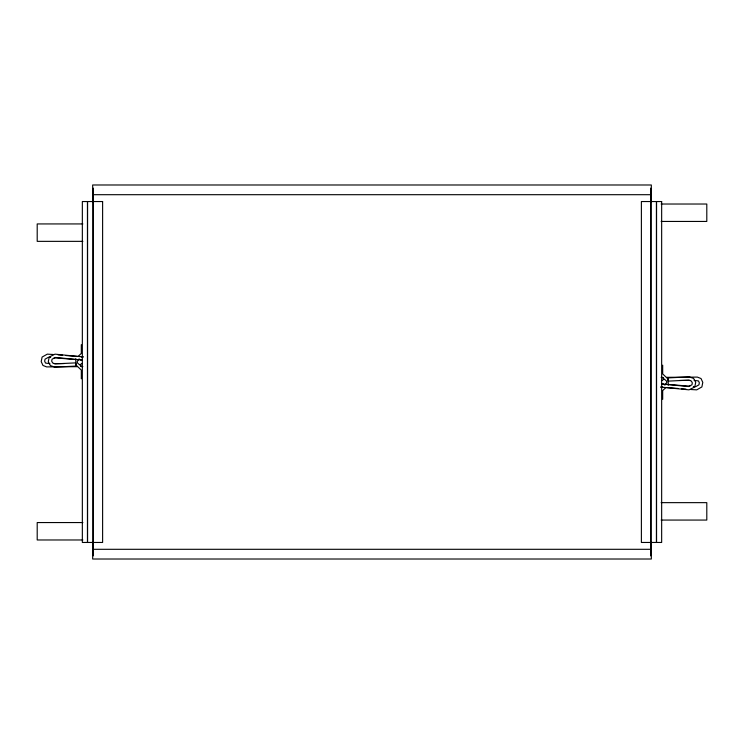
<?xml version="1.0" encoding="UTF-8"?>
<svg xmlns="http://www.w3.org/2000/svg" width="744" height="744" viewBox="0 0 744 744"><rect width="100%" height="100%" fill="white"/><g stroke="black" fill="none" stroke-linecap="round" stroke-linejoin="round"><path stroke-width="1.12" d="M75.795 358.682L75.795 364.793L81.31 370.084L81.31 378.845M668.205 385.318L668.205 379.208L662.69 373.916L662.69 365.155M79.171 358.822L77.106 361.733L77.711 363.184L81.821 366.68M664.829 385.178L666.894 382.267L666.289 380.816L662.179 377.32M78.157 356.413L81.31 353.391L81.31 344.63M665.843 387.587L662.69 390.609L662.69 399.37M82.175 363.416L80.408 364.458L80.845 366.457L82.882 366.653M661.825 380.584L663.592 379.542L663.155 377.543L661.118 377.348M81.301 356.888L83.356 356.925L54.972 354.163L49.253 356.981L48.286 361.584L50.397 365.574L54.796 367.127L75.86 366.094L75.702 362.877L55.27 363.881L52.647 362.951L51.671 361.11L52.08 359.175L55.577 357.455L82.268 360.059L80.371 359.901M663.629 384.099L661.732 383.941L688.423 386.545L691.92 384.825L692.329 382.89L691.353 381.049L688.73 380.119L668.298 381.123L668.14 377.906L689.204 376.873L693.603 378.426L695.714 382.416L694.747 387.019L689.028 389.837L660.644 387.075L662.699 387.113M49.876 363.63L45.524 363.063L44.659 361.203L45.059 359.166L48.341 357.325L50.648 357.511M694.124 380.37L698.476 380.937L699.341 382.797L698.942 384.834L695.659 386.675L693.352 386.489M54.014 363.602L64.384 363.528M77.264 366.68L46.649 366.904L42.985 365.462L41.208 361.631L42.11 357.055L47.291 354.144L53.419 354.516M666.736 377.32L697.351 377.096L701.015 378.538L702.792 382.37L701.89 386.945L696.71 389.856L690.581 389.484M679.616 380.472L689.986 380.398M92.665 194.696L651.335 194.696M661.128 204.023L706.8 204.023L706.8 221.442L661.128 221.442M82.872 223.935L37.2 223.935L37.2 241.354L82.872 241.354M661.128 502.646L706.8 502.646L706.8 520.065L661.128 520.065M82.872 522.558L37.2 522.558L37.2 539.977L82.872 539.977M92.665 549.304L651.335 549.304M667.991 384.434L689.883 386.21M666.429 387.531L677.933 388.461M681.383 388.74L685.977 389.112M58.023 354.888L62.617 355.26M66.067 355.539L77.571 356.469M54.117 357.79L76.009 359.566M668.14 377.906L668.298 381.123M75.86 366.094L75.702 362.877M656.561 201.54L656.561 542.46M656.413 201.54L656.413 542.46M651.335 201.54L651.335 184.986L92.665 184.986L92.665 201.54M651.335 542.46L651.335 559.014L92.665 559.014L92.665 542.46M650.963 201.54L650.963 542.46M650.814 201.54L650.814 542.46M650.637 188.158L650.637 202.08M650.637 541.92L650.637 555.842M93.363 188.158L93.363 202.08M93.363 541.92L93.363 555.842M93.186 201.54L93.186 542.46M93.037 201.54L93.037 542.46M87.587 201.54L87.587 542.46M87.439 201.54L87.439 542.46M102.616 201.54L82.342 201.54L82.342 542.46L102.616 542.46L102.616 201.54M661.658 201.54L641.384 201.54L641.384 542.46L661.658 542.46L661.658 201.54"/></g></svg>
